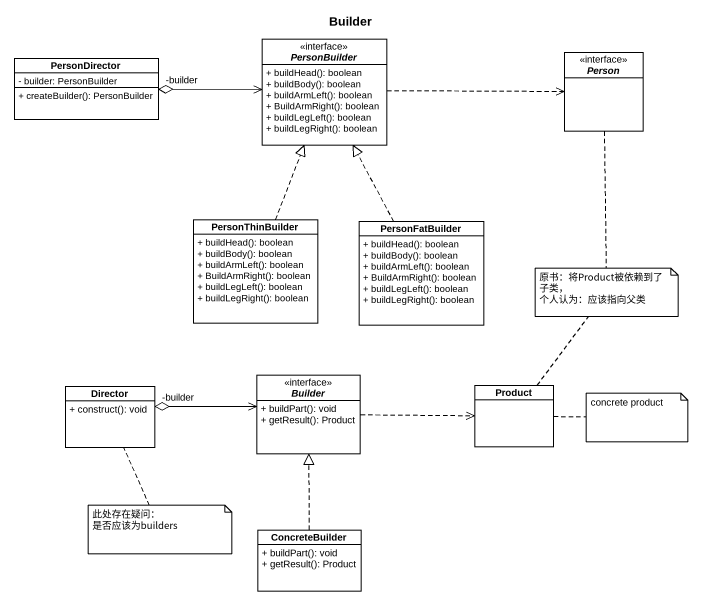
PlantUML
@startuml
title Builder
hide circle
hide empty members
skinparam classAttributeIconSize 0
class PersonDirector {
  - builder: PersonBuilder
  + createBuilder(): PersonBuilder
}
interface PersonBuilder <<interface>> {
  + buildHead(): boolean
  + buildBody(): boolean
  + buildArmLeft(): boolean
  + BuildArmRight(): boolean
  + buildLegLeft(): boolean
  + buildLegRight(): boolean
}
interface "Person" as Person_ <<interface>>
class PersonThinBuilder {
  + buildHead(): boolean
  + buildBody(): boolean
  + buildArmLeft(): boolean
  + BuildArmRight(): boolean
  + buildLegLeft(): boolean
  + buildLegRight(): boolean
}
class PersonFatBuilder {
  + buildHead(): boolean
  + buildBody(): boolean
  + buildArmLeft(): boolean
  + BuildArmRight(): boolean
  + buildLegLeft(): boolean
  + buildLegRight(): boolean
}
interface Builder <<interface>> {
  + buildPart(): void
  + getResult(): Product
}
class Director {
  + construct(): void
}
class Product
class ConcreteBuilder {
  + buildPart(): void
  + getResult(): Product
}
PersonBuilder <-left-o "-builder" PersonDirector
PersonBuilder .right.> Person_
PersonThinBuilder .up.|> PersonBuilder
PersonFatBuilder .up.|> PersonBuilder
Builder <-left-o "-builder" Director
Builder .right.> Product
ConcreteBuilder .up.|> Builder
note as N1
  原书：将Product被依赖到了子类，
  个人认为：应该指向父类
end note
N1 .. Product
N1 .. Person_
note right of Product : concrete product
note bottom of Director
  此处存在疑问：
  是否应该为builders
end note
@enduml
